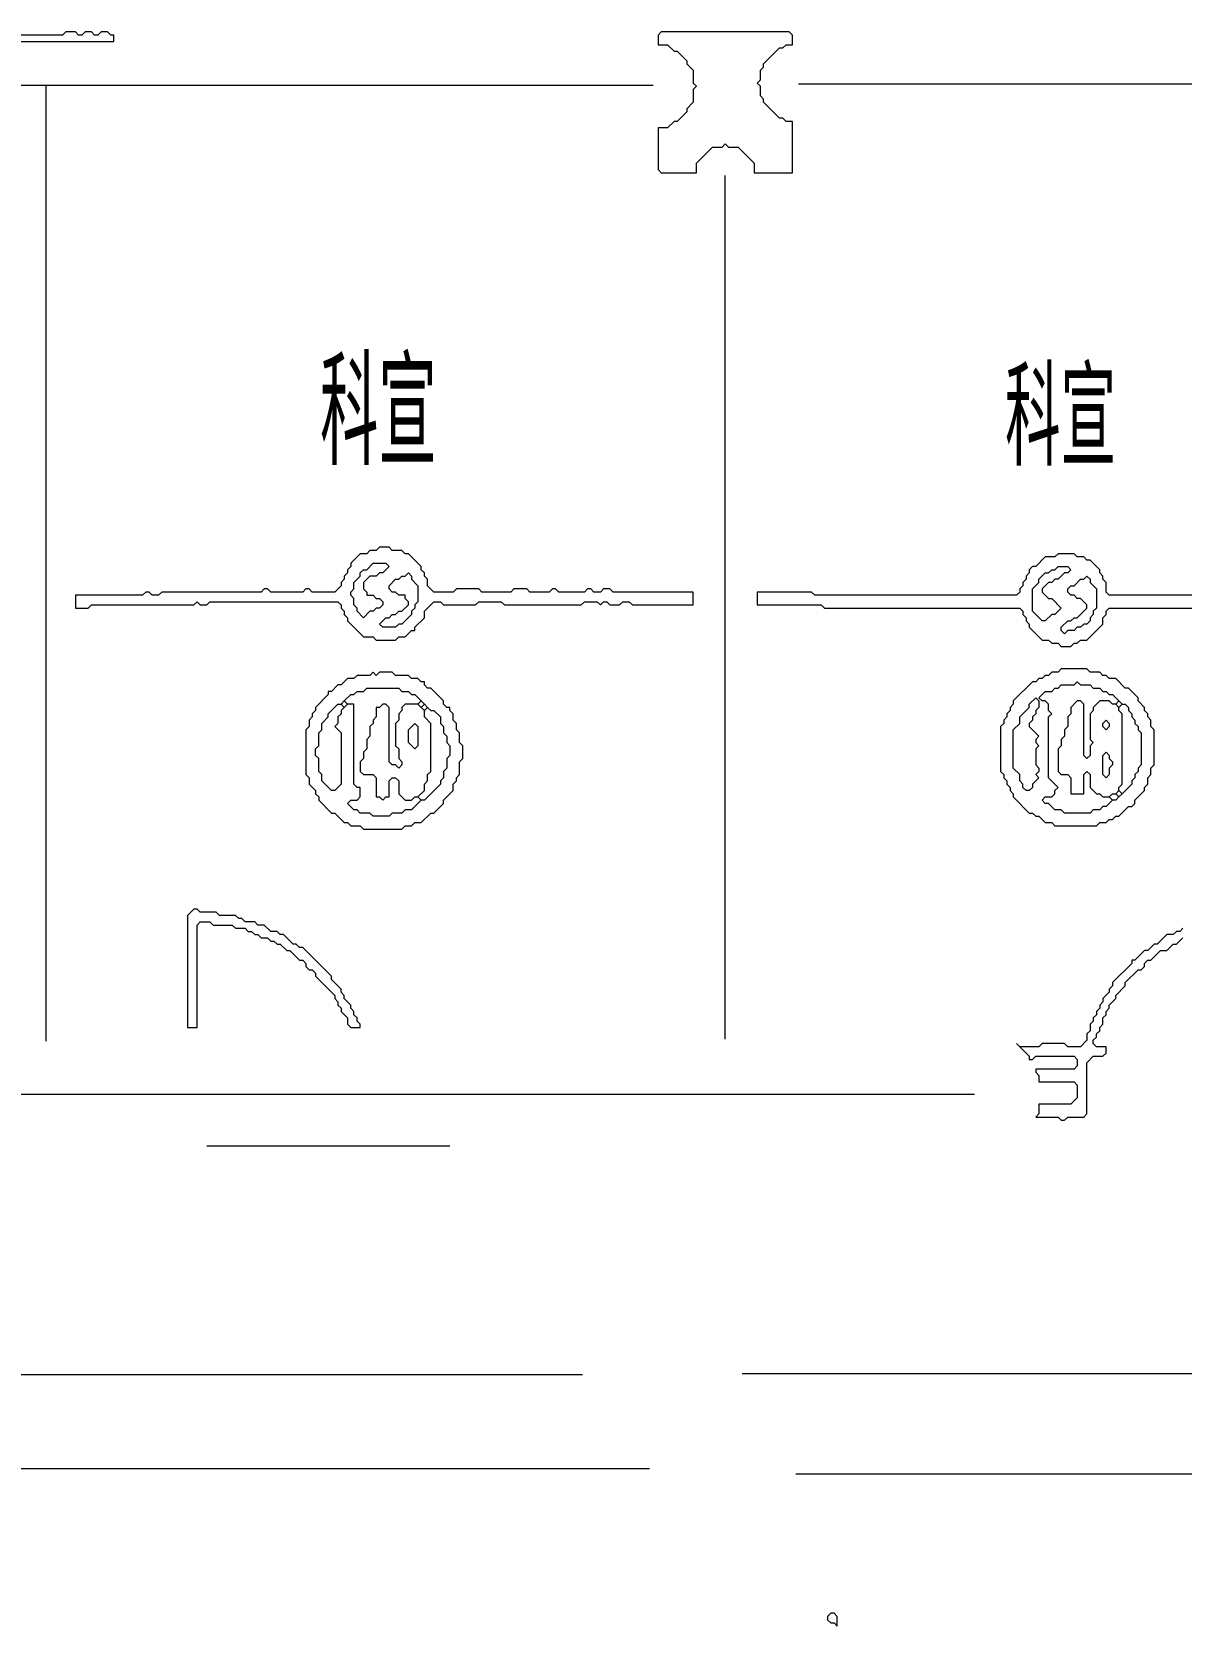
# Model space of a CAD drawing. Header units: millimetres. Extents: x 3 to 412, y 4 to 290.
# Drawn here: x 225.28 to 256.72, y 181.37 to 224.98 of the extents above; entities that cross this region are included whole.
import ezdxf

# ---------------------------------------------------------------- set-up
doc = ezdxf.new("R2010")
doc.units = ezdxf.units.MM
for name, color, linetype, lineweight in [('OCR_TEXT', 6, 'CONTINUOUS', 0), ('TRACE_STRAIGHT', 5, 'CONTINUOUS', 0), ('TRACE_TEXT_SYMBOL', 6, 'CONTINUOUS', 0)]:
    doc.layers.add(name, color=color, linetype=linetype, lineweight=lineweight)
doc.styles.add('wqy-unicode', font='wqy-unicode')

msp = doc.modelspace()

# ---------------------------------------------------------------- linework, layer by layer
at = {"layer": 'TRACE_STRAIGHT', "color": 5}
for p, q in [((206.99, 223.519), (242.274, 223.519)), ((225.66, 223.519), (225.66, 197.366)), ((246.249, 223.554), (262.765, 223.554)), ((244.236, 221.046), (244.236, 197.425)), ((218.66, 195.917), (251.062, 195.917)), ((230.058, 194.503), (236.713, 194.503)), ((220.086, 188.249), (240.339, 188.249)), ((244.706, 188.274), (273.939, 188.274)), ((218.22, 185.674), (242.169, 185.674)), ((246.175, 185.53), (267.121, 185.53))]:
    msp.add_line(p, q, dxfattribs=at)
at = {"layer": 'TRACE_TEXT_SYMBOL', "color": 6}
for points in [[(226.204, 224.978), (226.117, 224.891), (224.453, 224.891), (224.365, 224.803), (224.103, 224.803), (224.015, 224.891), (223.928, 224.891), (223.84, 224.803), (223.752, 224.803), (223.752, 224.716), (227.518, 224.716), (227.518, 224.891), (227.431, 224.891), (227.343, 224.978), (227.168, 224.978), (227.08, 224.891), (226.993, 224.891), (226.905, 224.978), (226.73, 224.978), (226.642, 224.891), (226.555, 224.891), (226.467, 224.978)], [(242.493, 224.978), (242.406, 224.891), (242.406, 224.628), (242.668, 224.628), (242.844, 224.453), (242.931, 224.453), (243.194, 224.19), (243.194, 224.103), (243.369, 223.928), (243.369, 223.577), (243.457, 223.49), (243.369, 223.402), (243.369, 223.052), (243.194, 222.877), (243.194, 222.789), (242.931, 222.526), (242.844, 222.526), (242.668, 222.351), (242.406, 222.351), (242.406, 221.213), (242.493, 221.125), (243.457, 221.125), (243.457, 221.388), (243.894, 221.826), (244.157, 221.826), (244.245, 221.913), (244.332, 221.826), (244.595, 221.826), (245.033, 221.388), (245.033, 221.125), (246.084, 221.125), (246.084, 222.526), (245.909, 222.526), (245.821, 222.614), (245.734, 222.614), (245.296, 223.052), (245.296, 223.139), (245.208, 223.227), (245.208, 223.49), (245.121, 223.577), (245.208, 223.665), (245.208, 223.928), (245.296, 224.015), (245.296, 224.103), (245.734, 224.541), (245.821, 224.541), (245.909, 224.628), (246.084, 224.628), (246.084, 224.891), (245.996, 224.978)], [(234.612, 210.441), (234.962, 210.441), (235.049, 210.354), (234.874, 210.178), (234.787, 210.178), (234.699, 210.091), (234.524, 210.091), (234.349, 209.916), (234.349, 209.74), (234.436, 209.653), (234.436, 209.565), (234.612, 209.565), (234.699, 209.478), (234.787, 209.478), (234.874, 209.39), (234.874, 209.303), (234.787, 209.215), (234.699, 209.215), (234.612, 209.127), (234.524, 209.127), (234.349, 208.952), (234.174, 209.127), (234.174, 209.215), (234.086, 209.303), (234.086, 209.478), (233.999, 209.565), (233.999, 209.653), (234.086, 209.74), (234.086, 209.916), (234.261, 210.091), (234.261, 210.178), (234.349, 210.266), (234.436, 210.266)], [(253.265, 210.266), (253.353, 210.354), (253.615, 210.354), (253.703, 210.266), (253.615, 210.178), (253.528, 210.178), (253.353, 210.003), (253.265, 210.003), (253.177, 209.916), (253.09, 209.916), (252.915, 209.74), (252.915, 209.653), (253.09, 209.478), (253.177, 209.478), (253.44, 209.215), (253.265, 209.04), (253.177, 209.04), (253.002, 208.865), (252.915, 208.865), (252.652, 209.127), (252.652, 209.74), (252.827, 209.916), (252.827, 210.003), (253.002, 210.178), (253.09, 210.178), (253.177, 210.266)], [(235.487, 210.091), (235.575, 210.178), (235.662, 210.091), (235.662, 210.003), (235.838, 209.828), (235.838, 209.39), (235.75, 209.303), (235.75, 209.215), (235.662, 209.127), (235.662, 209.04), (235.4, 208.777), (235.312, 208.777), (235.225, 208.69), (234.874, 208.69), (234.787, 208.777), (234.962, 208.952), (235.049, 208.952), (235.137, 209.04), (235.225, 209.04), (235.312, 209.127), (235.4, 209.127), (235.575, 209.303), (235.575, 209.39), (235.487, 209.478), (235.487, 209.565), (235.312, 209.565), (235.225, 209.653), (235.137, 209.653), (235.049, 209.74), (235.049, 209.828), (235.225, 210.003), (235.312, 210.003), (235.4, 210.091)], [(254.053, 210.003), (254.141, 210.091), (254.228, 210.003), (254.228, 209.916), (254.403, 209.74), (254.403, 209.215), (254.316, 209.127), (254.316, 209.04), (254.228, 208.952), (254.228, 208.865), (254.141, 208.777), (254.053, 208.777), (253.966, 208.69), (253.878, 208.69), (253.79, 208.602), (253.615, 208.602), (253.528, 208.514), (253.44, 208.602), (253.44, 208.69), (253.615, 208.865), (253.703, 208.865), (253.79, 208.952), (253.878, 208.952), (254.141, 209.215), (254.141, 209.303), (253.966, 209.478), (253.878, 209.478), (253.79, 209.565), (253.703, 209.565), (253.615, 209.653), (253.615, 209.74), (253.703, 209.828), (253.79, 209.828), (253.966, 210.003)], [(252.739, 206.763), (252.827, 206.675), (252.827, 206.5), (252.739, 206.413), (252.739, 206.325), (252.652, 206.238), (252.652, 206.15), (252.564, 206.062), (252.564, 205.975), (252.827, 205.712), (252.739, 205.624), (252.739, 205.537), (252.827, 205.449), (252.739, 205.362), (252.739, 204.924), (252.827, 204.836), (252.827, 204.749), (252.739, 204.661), (252.827, 204.574), (252.652, 204.398), (252.652, 204.311), (252.564, 204.223), (252.477, 204.223), (252.389, 204.311), (252.389, 204.398), (252.302, 204.486), (252.302, 204.661), (252.126, 204.836), (252.126, 205.887), (252.302, 206.062), (252.302, 206.238), (252.564, 206.5), (252.564, 206.588)], [(233.648, 206.588), (233.736, 206.588), (233.823, 206.5), (233.736, 206.413), (233.736, 206.325), (233.648, 206.238), (233.648, 206.062), (233.561, 205.975), (233.736, 205.8), (233.736, 204.398), (233.561, 204.223), (233.473, 204.223), (233.21, 204.486), (233.21, 204.661), (233.123, 204.749), (233.123, 205.099), (233.035, 205.187), (233.035, 205.362), (233.123, 205.449), (233.123, 205.8), (233.21, 205.887), (233.21, 206.062), (233.386, 206.238), (233.386, 206.325)], [(233.736, 206.588), (233.823, 206.675), (233.911, 206.588), (233.823, 206.5)], [(235.838, 206.588), (235.925, 206.675), (236.013, 206.588), (235.925, 206.5)], [(236.013, 206.413), (236.1, 206.5), (236.188, 206.413), (236.276, 206.413), (236.451, 206.238), (236.451, 206.062), (236.538, 205.975), (236.538, 205.8), (236.626, 205.712), (236.626, 205.537), (236.713, 205.449), (236.713, 205.187), (236.626, 205.099), (236.626, 204.836), (236.538, 204.749), (236.538, 204.574), (236.451, 204.486), (236.451, 204.398), (236.013, 203.961), (235.925, 203.961), (235.838, 204.048), (236.013, 204.223), (236.013, 204.398), (236.1, 204.486), (236.1, 204.661), (236.188, 204.749), (236.188, 206.062), (236.013, 206.238)], [(235.925, 206.5), (236.013, 206.588), (236.1, 206.5), (236.013, 206.413)], [(254.929, 206.588), (255.016, 206.675), (255.104, 206.588), (255.016, 206.5)], [(255.016, 206.5), (255.104, 206.588), (255.192, 206.588), (255.279, 206.5), (255.279, 206.413), (255.367, 206.325), (255.367, 206.238), (255.454, 206.15), (255.454, 206.062), (255.542, 205.975), (255.542, 205.887), (255.629, 205.8), (255.629, 204.924), (255.542, 204.836), (255.542, 204.749), (255.454, 204.661), (255.454, 204.574), (255.367, 204.486), (255.367, 204.398), (255.104, 204.136), (255.016, 204.223), (255.016, 204.311), (255.104, 204.398), (255.104, 206.325), (255.016, 206.413)], [(235.75, 206.062), (235.838, 205.975), (235.838, 205.449), (235.75, 205.362), (235.575, 205.537), (235.575, 205.887)], [(254.579, 206.062), (254.666, 206.15), (254.754, 206.062), (254.754, 205.975), (254.666, 205.887), (254.579, 205.975)], [(254.579, 205.187), (254.666, 205.274), (254.754, 205.187), (254.754, 205.099), (254.841, 205.011), (254.841, 204.924), (254.754, 204.836), (254.754, 204.661), (254.666, 204.574), (254.579, 204.661)], [(254.754, 204.048), (254.841, 204.136), (254.929, 204.136), (255.016, 204.048), (254.929, 203.961), (254.841, 203.961)], [(254.929, 204.136), (255.016, 204.223), (255.104, 204.136), (255.016, 204.048)], [(247.135, 181.717), (247.047, 181.629), (247.047, 181.542), (247.135, 181.454), (247.222, 181.454), (247.31, 181.366), (247.31, 181.629), (247.222, 181.717)]]:
    msp.add_lwpolyline(points, close=True, dxfattribs=at)
for points in [[(234.787, 210.879), (234.699, 210.791), (234.524, 210.791), (234.436, 210.704), (234.261, 210.704), (233.999, 210.441), (233.999, 210.354), (233.911, 210.266), (233.911, 210.178), (233.823, 210.091), (233.823, 210.003), (233.736, 209.916), (233.736, 209.828), (233.561, 209.653), (232.948, 209.653), (232.86, 209.74), (232.773, 209.74), (232.685, 209.653), (231.809, 209.653), (231.722, 209.74), (231.634, 209.74), (231.546, 209.653), (228.832, 209.653), (228.744, 209.565), (228.569, 209.565), (228.481, 209.653), (228.394, 209.653), (228.306, 209.565), (226.467, 209.565), (226.467, 209.215), (226.817, 209.215), (226.905, 209.303), (229.707, 209.303), (229.795, 209.39), (229.883, 209.303), (230.058, 209.303), (230.145, 209.39), (233.648, 209.39), (233.736, 209.303), (233.736, 209.215), (233.823, 209.127), (233.823, 209.04), (233.911, 208.952), (233.911, 208.865), (234.349, 208.427), (234.612, 208.427), (234.699, 208.339), (235.225, 208.339), (235.312, 208.427), (235.487, 208.427), (235.662, 208.602), (235.75, 208.602), (235.75, 208.69), (236.013, 208.952), (236.013, 209.127), (236.276, 209.39), (236.451, 209.39), (236.538, 209.303), (237.414, 209.303), (237.502, 209.39), (238.115, 209.39), (238.202, 209.303), (240.304, 209.303), (240.392, 209.39)], [(240.392, 209.39), (240.742, 209.39), (240.829, 209.303), (240.917, 209.39), (241.005, 209.39), (241.092, 209.303), (241.355, 209.303), (241.442, 209.39), (241.618, 209.39), (241.705, 209.303), (243.369, 209.303), (243.369, 209.653), (241.18, 209.653), (241.092, 209.74), (240.917, 209.74), (240.829, 209.653), (240.654, 209.653), (240.567, 209.74), (240.479, 209.74), (240.392, 209.653), (239.691, 209.653), (239.603, 209.74), (239.516, 209.74), (239.428, 209.653), (238.903, 209.653), (238.815, 209.74), (238.465, 209.74), (238.377, 209.653), (237.589, 209.653), (237.502, 209.74), (236.889, 209.74), (236.801, 209.653), (236.276, 209.653), (236.1, 209.828), (236.1, 210.003), (236.013, 210.091), (236.013, 210.178), (235.925, 210.266), (235.925, 210.354), (235.575, 210.704), (235.487, 210.704), (235.4, 210.791), (235.137, 210.791), (235.049, 210.879), (234.787, 210.879)], [(260.183, 209.565), (254.754, 209.565), (254.666, 209.653), (254.666, 209.916), (254.579, 210.003), (254.579, 210.091), (254.491, 210.178), (254.491, 210.266), (254.228, 210.529), (254.141, 210.529), (254.053, 210.616), (253.878, 210.616), (253.79, 210.704), (253.353, 210.704), (253.265, 210.616), (253.002, 210.616), (252.739, 210.354), (252.652, 210.354), (252.564, 210.266), (252.564, 210.178), (252.477, 210.091), (252.477, 210.003), (252.389, 209.916), (252.389, 209.828), (252.302, 209.74), (252.302, 209.653), (252.214, 209.565), (246.697, 209.565), (246.609, 209.653), (245.121, 209.653), (245.121, 209.303), (246.872, 209.303), (246.96, 209.215), (252.302, 209.215), (252.389, 209.127), (252.389, 209.04), (252.477, 208.952), (252.477, 208.865), (252.564, 208.777), (252.564, 208.69), (252.915, 208.339), (253.09, 208.339), (253.177, 208.252), (253.353, 208.252), (253.44, 208.164), (253.703, 208.164), (253.79, 208.252), (253.878, 208.252), (253.966, 208.339), (254.141, 208.339), (254.579, 208.777), (254.579, 208.952), (254.666, 209.04), (254.666, 209.127), (254.754, 209.215), (260.358, 209.215)], [(234.612, 207.464), (234.524, 207.376), (234.174, 207.376), (234.086, 207.288), (233.911, 207.288), (233.736, 207.113), (233.648, 207.113), (233.473, 206.938), (233.386, 206.938), (233.386, 206.851), (233.035, 206.5), (233.035, 206.413), (232.948, 206.325), (232.948, 206.238), (232.86, 206.15), (232.86, 205.975), (232.773, 205.887), (232.773, 204.661), (232.86, 204.574), (232.86, 204.398), (233.035, 204.223), (233.035, 204.136), (233.123, 204.048), (233.123, 203.961), (233.473, 203.61), (233.561, 203.61), (233.823, 203.348), (233.911, 203.348), (233.999, 203.26), (234.261, 203.26), (234.349, 203.172), (235.4, 203.172), (235.487, 203.26), (235.662, 203.26), (235.75, 203.348), (235.925, 203.348), (236.188, 203.61), (236.276, 203.61), (236.538, 203.873), (236.538, 203.961), (236.801, 204.223), (236.801, 204.398), (236.889, 204.486), (236.889, 204.574), (236.976, 204.661), (236.976, 205.011), (237.064, 205.099), (237.064, 205.449), (236.976, 205.537), (236.976, 205.8), (236.889, 205.887), (236.889, 206.062), (236.801, 206.15), (236.801, 206.325), (236.713, 206.413), (236.713, 206.5), (236.626, 206.5), (236.538, 206.588), (236.538, 206.675), (236.188, 207.026), (236.1, 207.026), (236.013, 207.113), (236.013, 207.201), (235.925, 207.201)], [(235.925, 207.201), (235.838, 207.288), (235.662, 207.288), (235.575, 207.376), (235.225, 207.376), (235.137, 207.464), (234.787, 207.464), (234.699, 207.376), (234.612, 207.464)], [(253.44, 207.551), (253.353, 207.464), (253.177, 207.464), (253.09, 207.376), (253.002, 207.376), (252.915, 207.288), (252.827, 207.288), (252.739, 207.201), (252.652, 207.201), (252.126, 206.675), (252.126, 206.588), (252.039, 206.5), (252.039, 206.413), (251.951, 206.325), (251.951, 206.238), (251.864, 206.15), (251.864, 206.062), (251.776, 205.975), (251.776, 204.749), (251.864, 204.661), (251.864, 204.574), (251.951, 204.486), (251.951, 204.398), (252.039, 204.311), (252.039, 204.223), (252.126, 204.136), (252.126, 204.048), (252.564, 203.61), (252.652, 203.61), (252.739, 203.523), (252.827, 203.523), (253.002, 203.348), (253.177, 203.348), (253.265, 203.26), (254.403, 203.26), (254.491, 203.348), (254.666, 203.348), (254.754, 203.435), (254.841, 203.435), (254.929, 203.523), (255.016, 203.523), (255.279, 203.785), (255.367, 203.785), (255.454, 203.873), (255.454, 203.961), (255.717, 204.223), (255.717, 204.311), (255.805, 204.398), (255.805, 204.574), (255.892, 204.661), (255.892, 204.836), (255.98, 204.924), (255.98, 205.887), (255.892, 205.975), (255.892, 206.15), (255.805, 206.238), (255.805, 206.325), (255.717, 206.413), (255.717, 206.5), (255.542, 206.675), (255.542, 206.763), (255.279, 207.026), (255.192, 207.026), (254.929, 207.288)], [(253.79, 207.113), (253.878, 207.201), (253.966, 207.113), (254.228, 207.113), (254.316, 207.026), (254.491, 207.026), (254.579, 206.938), (254.666, 206.938), (254.754, 206.851), (254.841, 206.851), (255.016, 206.675), (254.929, 206.588), (254.841, 206.588), (254.754, 206.675), (254.491, 206.675), (254.316, 206.5), (254.316, 206.413), (254.228, 206.325), (254.228, 205.624), (254.316, 205.537), (254.228, 205.449), (254.228, 205.187), (254.141, 205.099), (254.053, 205.187), (254.053, 206.588), (253.966, 206.675), (253.878, 206.675), (253.703, 206.5), (253.703, 206.325), (253.615, 206.238), (253.615, 205.975), (253.528, 205.887), (253.528, 205.712), (253.44, 205.624), (253.44, 205.449), (253.353, 205.362), (253.353, 204.749), (253.44, 204.661), (253.615, 204.661), (253.703, 204.574), (253.703, 204.136), (254.053, 204.136), (254.053, 204.661), (254.141, 204.749), (254.228, 204.661), (254.228, 204.311), (254.403, 204.136), (254.491, 204.136), (254.579, 204.048), (254.754, 204.048), (254.841, 203.961), (254.666, 203.785), (254.579, 203.785), (254.491, 203.698), (254.316, 203.698), (254.228, 203.61), (253.528, 203.61), (253.44, 203.698), (253.265, 203.698), (253.09, 203.873), (253.002, 203.873), (252.915, 203.961), (253.002, 204.048), (253.177, 204.048)], [(254.929, 207.288), (254.754, 207.288), (254.666, 207.376), (254.579, 207.376), (254.491, 207.464), (254.228, 207.464), (254.141, 207.551), (253.44, 207.551)], [(234.612, 203.523), (234.524, 203.61), (234.261, 203.61), (234.174, 203.698), (234.086, 203.698), (233.911, 203.873), (233.999, 203.961), (234.174, 203.961), (234.261, 204.048), (234.261, 204.311), (234.174, 204.311), (234.086, 204.398), (234.086, 206.588), (233.911, 206.588), (233.823, 206.675), (233.999, 206.851), (234.086, 206.851), (234.174, 206.938), (234.349, 206.938)], [(234.349, 206.938), (234.436, 207.026), (235.312, 207.026), (235.4, 206.938), (235.575, 206.938), (235.662, 206.851), (235.75, 206.851), (235.925, 206.675), (235.838, 206.588), (235.487, 206.588), (235.4, 206.5), (235.4, 206.413), (235.312, 206.325), (235.312, 206.15), (235.225, 206.062), (235.225, 205.449), (235.312, 205.362), (235.312, 205.099), (235.4, 205.011), (235.4, 204.924), (235.312, 204.836), (235.225, 204.924), (235.137, 204.924), (235.049, 205.011), (235.049, 206.5), (234.962, 206.588), (234.874, 206.588), (234.787, 206.5), (234.699, 206.5), (234.699, 206.238), (234.612, 206.15), (234.612, 206.062), (234.524, 205.975), (234.524, 205.712), (234.436, 205.624), (234.436, 205.362), (234.349, 205.274), (234.349, 205.099), (234.261, 205.011), (234.261, 204.749), (234.349, 204.661), (234.612, 204.661), (234.699, 204.574), (234.699, 204.048), (234.787, 204.048), (234.874, 203.961), (234.962, 204.048), (235.049, 204.048), (235.049, 204.486), (235.137, 204.574), (235.225, 204.574), (235.312, 204.486), (235.312, 204.136), (235.487, 203.961), (235.662, 203.961), (235.75, 204.048), (235.838, 204.048), (235.925, 203.961), (235.662, 203.698), (235.487, 203.698), (235.4, 203.61), (235.137, 203.61), (235.049, 203.523), (234.612, 203.523)], [(253.177, 204.048), (253.265, 204.136), (253.265, 204.223), (253.353, 204.311), (253.09, 204.574), (253.09, 206.238), (253.177, 206.325), (253.09, 206.413), (253.09, 206.588), (253.002, 206.675), (252.915, 206.675), (252.827, 206.763), (253.002, 206.938), (253.177, 206.938), (253.265, 207.026), (253.353, 207.026), (253.44, 207.113), (253.79, 207.113)], [(229.707, 200.983), (229.532, 200.808), (229.532, 197.743), (229.795, 197.743), (229.795, 200.545), (229.883, 200.633), (230.145, 200.633), (230.233, 200.545), (230.758, 200.545), (230.846, 200.458), (231.109, 200.458), (231.196, 200.37), (231.284, 200.37), (231.371, 200.282), (231.459, 200.282), (231.546, 200.195), (231.722, 200.195), (231.809, 200.107), (231.897, 200.107), (231.984, 200.02), (232.072, 200.02), (232.247, 199.845), (232.335, 199.845), (232.597, 199.582), (232.685, 199.582), (232.773, 199.494), (232.773, 199.407), (232.86, 199.319), (232.948, 199.319), (233.035, 199.232), (233.035, 199.144), (233.561, 198.619), (233.561, 198.531), (233.648, 198.443), (233.648, 198.356), (233.736, 198.268), (233.736, 198.181), (233.911, 198.006), (233.911, 197.83), (233.999, 197.743), (234.261, 197.743), (234.261, 197.83), (234.174, 197.918), (234.174, 198.006), (234.086, 198.093), (234.086, 198.181), (233.999, 198.268), (233.999, 198.356), (233.823, 198.531), (233.823, 198.619), (233.736, 198.706), (233.736, 198.794), (233.473, 199.056), (233.473, 199.144), (232.685, 199.932), (232.597, 199.932), (232.51, 200.02), (232.422, 200.02), (232.16, 200.282), (232.072, 200.282), (231.984, 200.37), (231.809, 200.37), (231.634, 200.545), (231.459, 200.545)], [(231.459, 200.545), (231.371, 200.633), (231.109, 200.633), (231.021, 200.72), (230.933, 200.72), (230.846, 200.808), (230.408, 200.808), (230.32, 200.895), (229.883, 200.895), (229.795, 200.983), (229.707, 200.983)], [(256.768, 200.458), (256.68, 200.37), (256.593, 200.37), (256.505, 200.282), (256.33, 200.282), (256.067, 200.02), (255.98, 200.02), (255.805, 199.845), (255.717, 199.845), (255.454, 199.582), (255.367, 199.582), (255.367, 199.494), (254.841, 198.969), (254.841, 198.881), (254.754, 198.794), (254.754, 198.706), (254.579, 198.531), (254.579, 198.443), (254.491, 198.356), (254.491, 198.268), (254.403, 198.181), (254.403, 198.093), (254.316, 198.006), (254.316, 197.918), (254.228, 197.83), (254.228, 197.655), (254.141, 197.568), (254.141, 197.393), (253.966, 197.217), (253.615, 197.217), (253.528, 197.305), (252.915, 197.305), (252.827, 197.217), (252.302, 197.217), (252.214, 197.305), (252.564, 196.955), (252.564, 196.867), (252.652, 196.867), (252.739, 196.955), (253.79, 196.955), (253.878, 196.867), (253.878, 196.692), (253.79, 196.604), (252.739, 196.604), (252.739, 196.517), (252.827, 196.429), (252.827, 196.254), (253.79, 196.254), (253.878, 196.166), (253.878, 195.816), (253.703, 195.641), (252.827, 195.641), (252.827, 195.378), (252.739, 195.291)], [(252.739, 195.291), (253.353, 195.291), (253.44, 195.203), (253.528, 195.203), (253.615, 195.291), (254.053, 195.291), (254.141, 195.378), (254.141, 196.779), (254.316, 196.955), (254.579, 196.955), (254.666, 197.042), (254.666, 197.217), (254.403, 197.217), (254.316, 197.305), (254.316, 197.393), (254.403, 197.48), (254.403, 197.568), (254.491, 197.655), (254.491, 197.743), (254.579, 197.83), (254.579, 198.006), (254.666, 198.093), (254.666, 198.181), (254.754, 198.268), (254.754, 198.356), (254.929, 198.531), (254.929, 198.619), (255.192, 198.881), (255.192, 198.969), (255.542, 199.319), (255.629, 199.319), (255.717, 199.407), (255.717, 199.494), (255.805, 199.582), (255.892, 199.582), (256.155, 199.845), (256.33, 199.845), (256.505, 200.02), (256.593, 200.02), (256.768, 200.195)]]:
    msp.add_lwpolyline(points, dxfattribs=at)

# ---------------------------------------------------------------- texts
at = {"layer": 'OCR_TEXT', "color": 6, "style": 'wqy-unicode'}
for height, width, p in [(2.5274, 0.462561, (233.16, 213.401)), (2.3225, 0.479963, (251.9, 213.36))]:
    msp.add_text('科宣', height=height, dxfattribs=dict(at, width=width)).set_placement(p)

doc.saveas('drawing.dxf')
